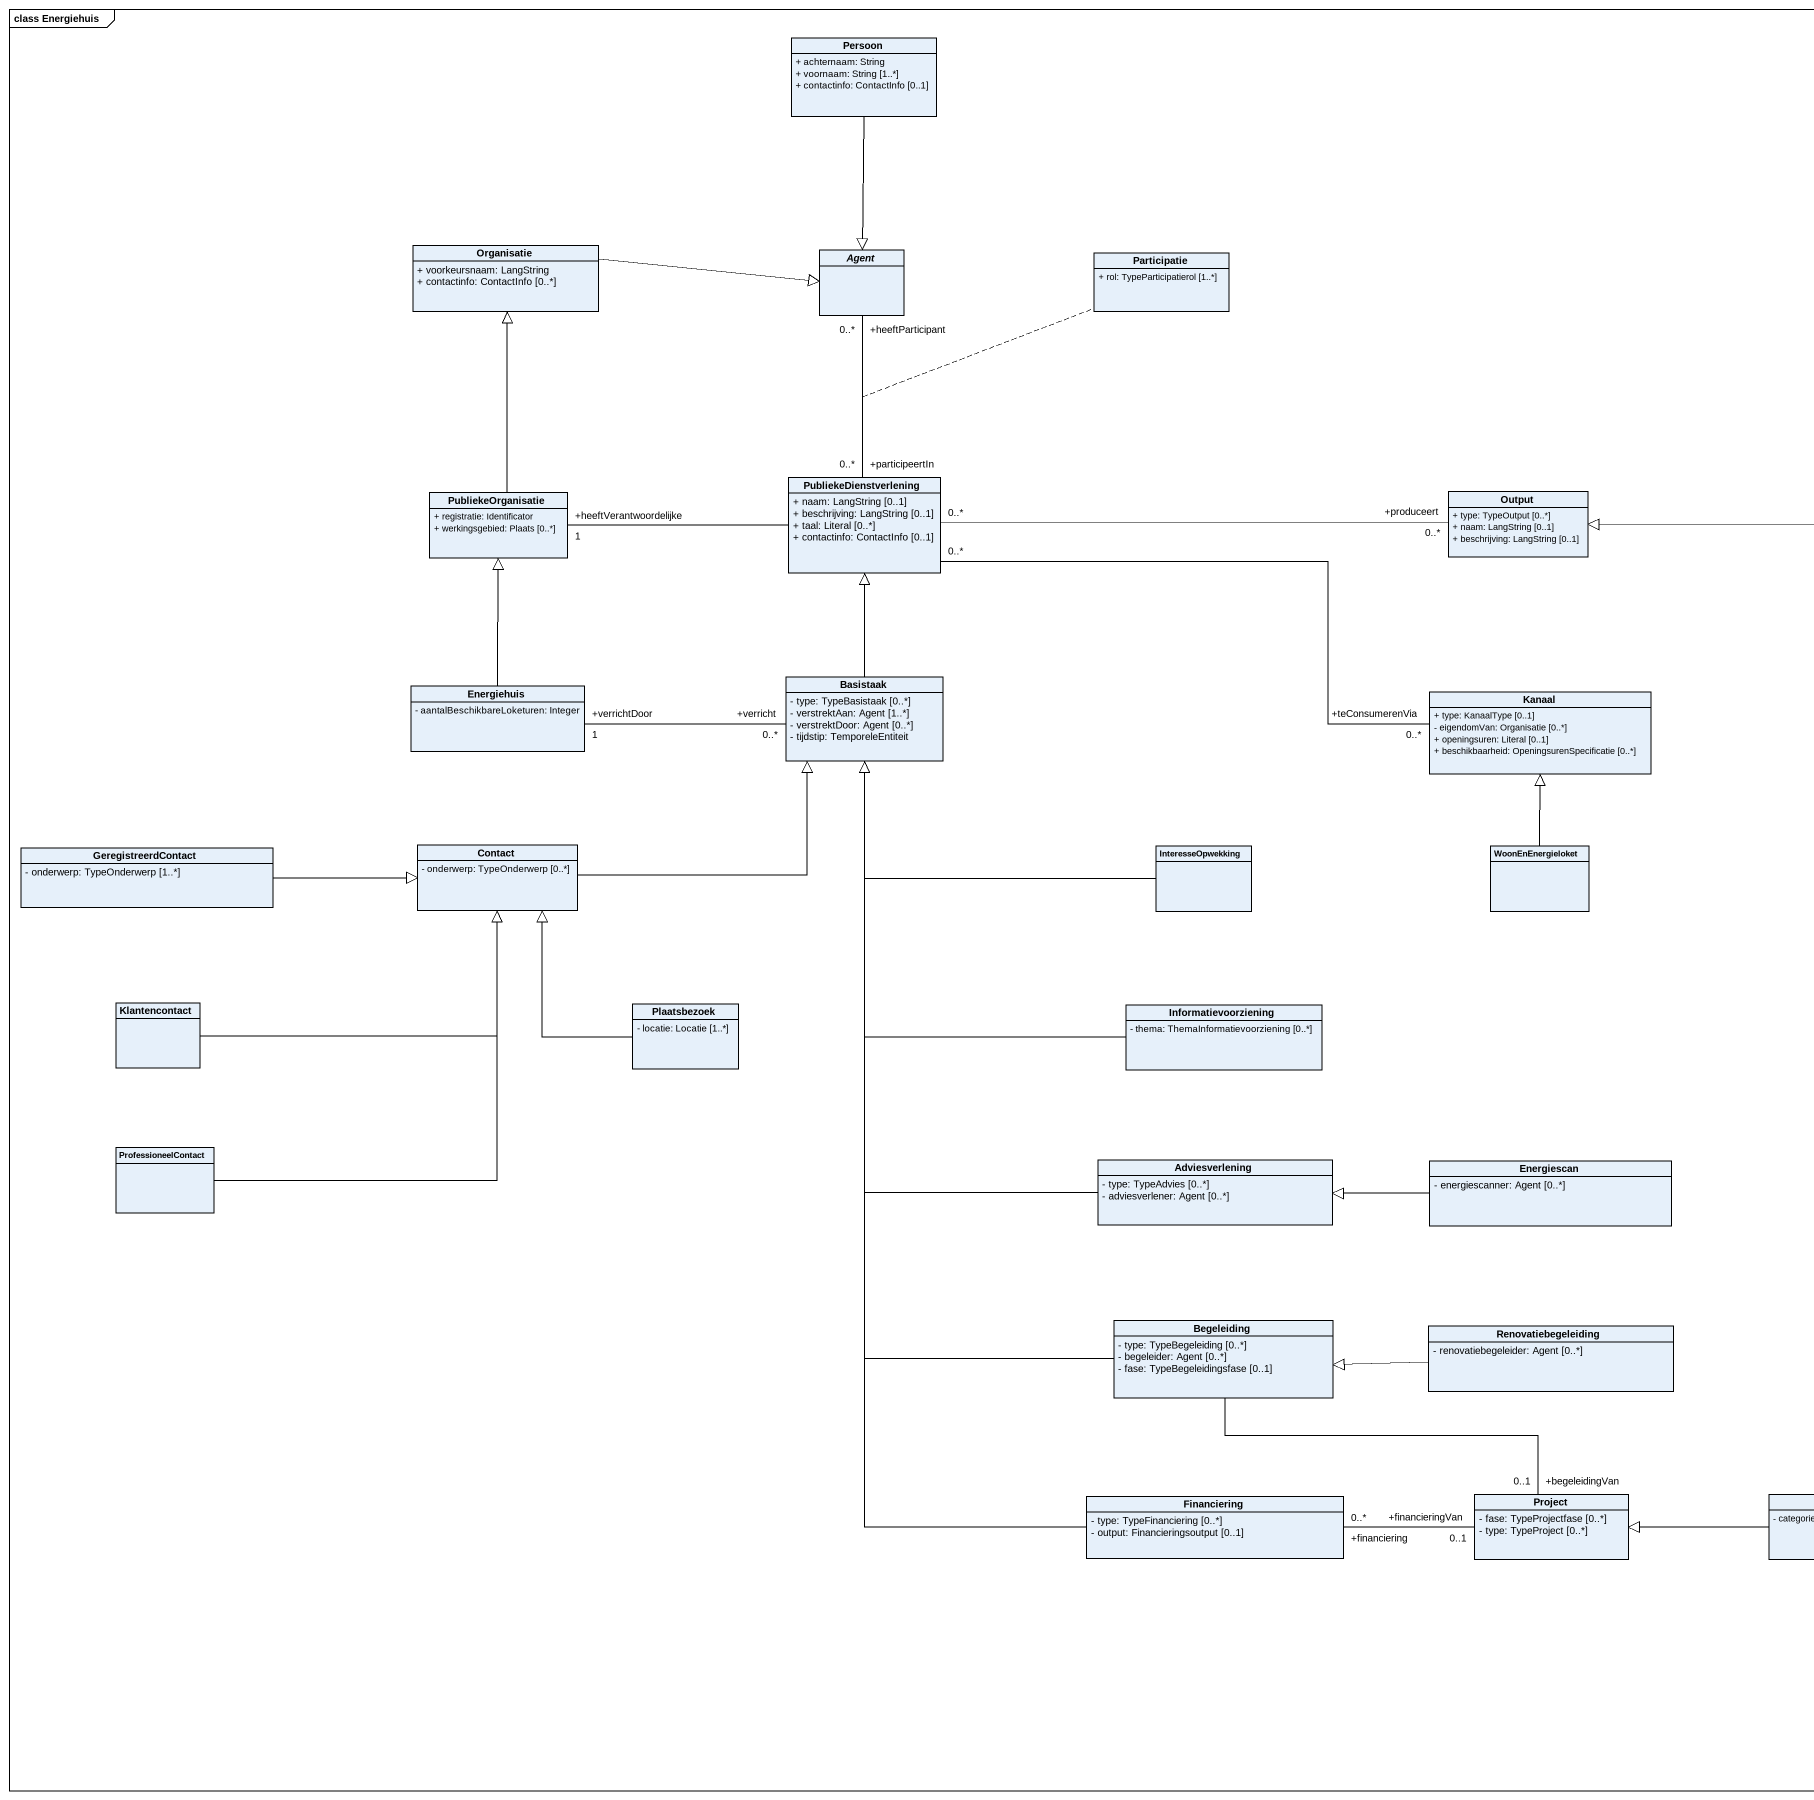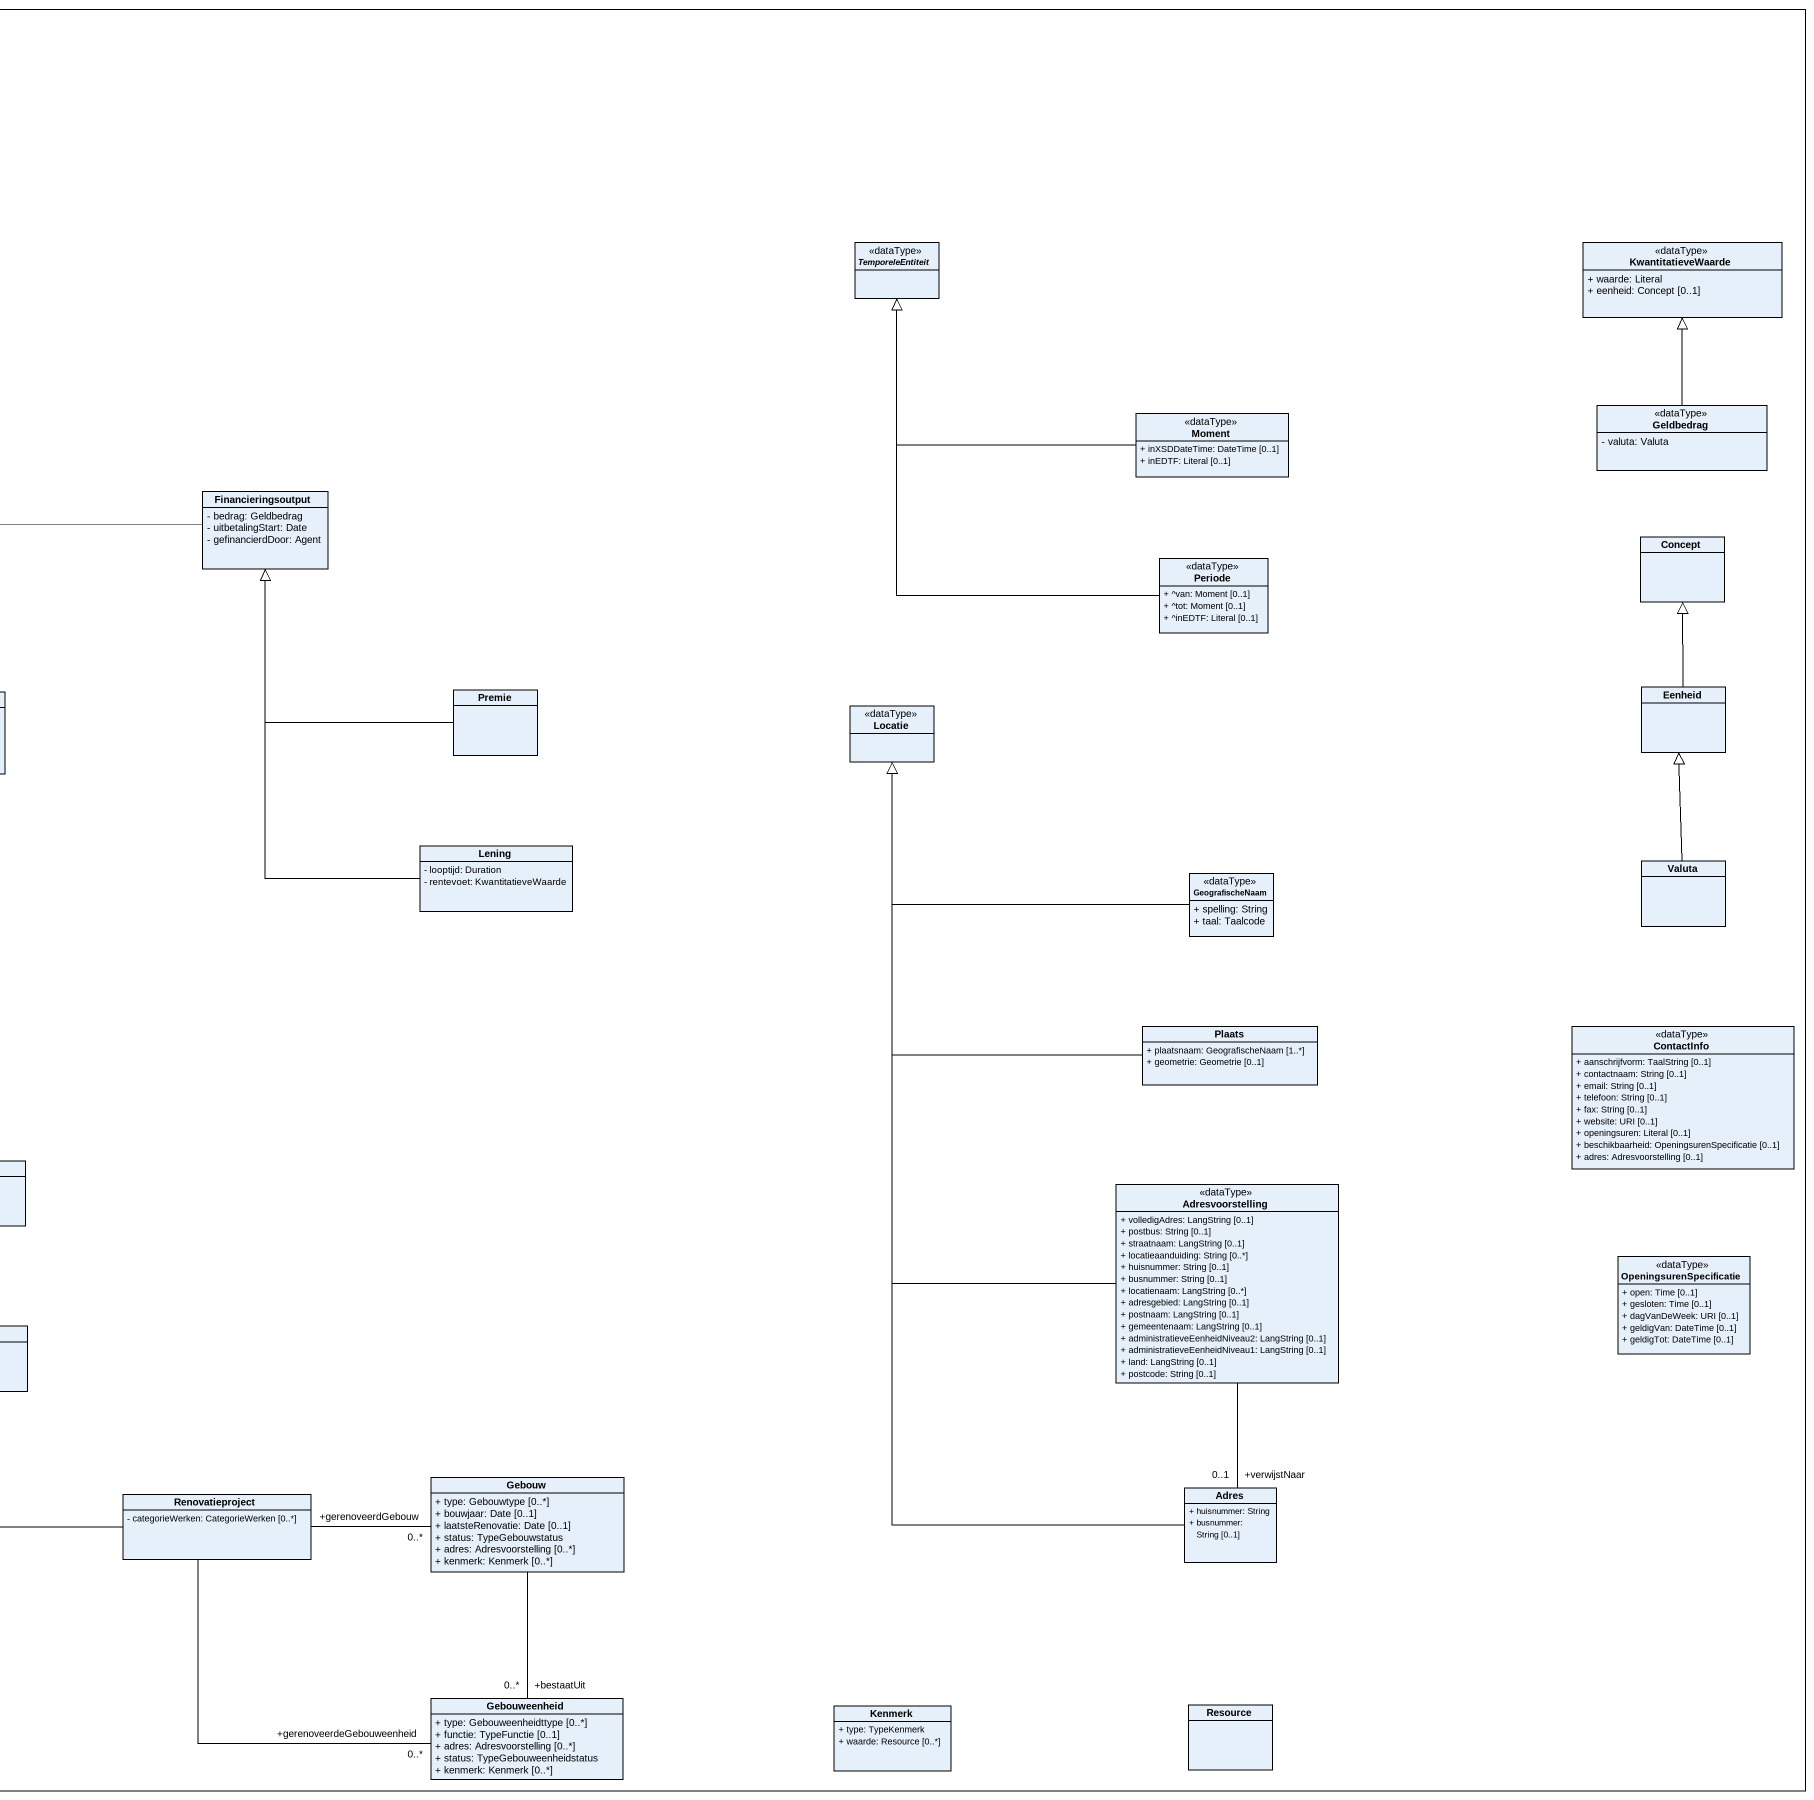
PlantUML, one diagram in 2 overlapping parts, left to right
@startuml
mainframe class Energiehuis
hide circle
hide empty members
skinparam classAttributeIconSize 0
class Persoon {
  + achternaam: String
  + voornaam: String [1..*]
  + contactinfo: ContactInfo [0..1]
}
class Organisatie {
  + voorkeursnaam: LangString
  + contactinfo: ContactInfo [0..*]
}
abstract class TemporeleEntiteit <<dataType>>
class KwantitatieveWaarde <<dataType>> {
  + waarde: Literal
  + eenheid: Concept [0..1]
}
abstract class "Agent" as Agent_
class Participatie {
  + rol: TypeParticipatierol [1..*]
}
class Moment <<dataType>> {
  + inXSDDateTime: DateTime [0..1]
  + inEDTF: Literal [0..1]
}
class Geldbedrag <<dataType>> {
  - valuta: Valuta
}
class PubliekeOrganisatie {
  + registratie: Identificator
  + werkingsgebied: Plaats [0..*]
}
class PubliekeDienstverlening {
  + naam: LangString [0..1]
  + beschrijving: LangString [0..1]
  + taal: Literal [0..*]
  + contactinfo: ContactInfo [0..1]
}
class Output {
  + type: TypeOutput [0..*]
  + naam: LangString [0..1]
  + beschrijving: LangString [0..1]
}
class Financieringsoutput {
  - bedrag: Geldbedrag
  - uitbetalingStart: Date
  - gefinancierdDoor: Agent
}
class Concept
class Periode <<dataType>> {
  + ^van: Moment [0..1]
  + ^tot: Moment [0..1]
  + ^inEDTF: Literal [0..1]
}
class Energiehuis {
  - aantalBeschikbareLoketuren: Integer
}
class Basistaak {
  - type: TypeBasistaak [0..*]
  - verstrektAan: Agent [1..*]
  - verstrektDoor: Agent [0..*]
  - tijdstip: TemporeleEntiteit
}
class Kanaal {
  + type: KanaalType [0..1]
  - eigendomVan: Organisatie [0..*]
  + openingsuren: Literal [0..1]
  + beschikbaarheid: OpeningsurenSpecificatie [0..*]
}
class Premie
class Locatie <<dataType>>
class Eenheid
class GeregistreerdContact {
  - onderwerp: TypeOnderwerp [1..*]
}
class Contact {
  - onderwerp: TypeOnderwerp [0..*]
}
class InteresseOpwekking
class WoonEnEnergieloket
class Lening {
  - looptijd: Duration
  - rentevoet: KwantitatieveWaarde
}
class GeografischeNaam <<dataType>> {
  + spelling: String
  + taal: Taalcode
}
class Valuta
class Klantencontact
class Plaatsbezoek {
  - locatie: Locatie [1..*]
}
class Informatievoorziening {
  - thema: ThemaInformatievoorziening [0..*]
}
class Plaats {
  + plaatsnaam: GeografischeNaam [1..*]
  + geometrie: Geometrie [0..1]
}
class ContactInfo <<dataType>> {
  + aanschrijfvorm: TaalString [0..1]
  + contactnaam: String [0..1]
  + email: String [0..1]
  + telefoon: String [0..1]
  + fax: String [0..1]
  + website: URI [0..1]
  + openingsuren: Literal [0..1]
  + beschikbaarheid: OpeningsurenSpecificatie [0..1]
  + adres: Adresvoorstelling [0..1]
}
class ProfessioneelContact
class Adviesverlening {
  - type: TypeAdvies [0..*]
  - adviesverlener: Agent [0..*]
}
class Energiescan {
  - energiescanner: Agent [0..*]
}
class Adresvoorstelling <<dataType>> {
  + volledigAdres: LangString [0..1]
  + postbus: String [0..1]
  + straatnaam: LangString [0..1]
  + locatieaanduiding: String [0..*]
  + huisnummer: String [0..1]
  + busnummer: String [0..1]
  + locatienaam: LangString [0..*]
  + adresgebied: LangString [0..1]
  + postnaam: LangString [0..1]
  + gemeentenaam: LangString [0..1]
  + administratieveEenheidNiveau2: LangString [0..1]
  + administratieveEenheidNiveau1: LangString [0..1]
  + land: LangString [0..1]
  + postcode: String [0..1]
}
class OpeningsurenSpecificatie <<dataType>> {
  + open: Time [0..1]
  + gesloten: Time [0..1]
  + dagVanDeWeek: URI [0..1]
  + geldigVan: DateTime [0..1]
  + geldigTot: DateTime [0..1]
}
class Begeleiding {
  - type: TypeBegeleiding [0..*]
  - begeleider: Agent [0..*]
  - fase: TypeBegeleidingsfase [0..1]
}
class Renovatiebegeleiding {
  - renovatiebegeleider: Agent [0..*]
}
class Financiering {
  - type: TypeFinanciering [0..*]
  - output: Financieringsoutput [0..1]
}
class Project {
  - fase: TypeProjectfase [0..*]
  - type: TypeProject [0..*]
}
class Renovatieproject {
  - categorieWerken: CategorieWerken [0..*]
}
class Gebouw {
  + type: Gebouwtype [0..*]
  + bouwjaar: Date [0..1]
  + laatsteRenovatie: Date [0..1]
  + status: TypeGebouwstatus
  + adres: Adresvoorstelling [0..*]
  + kenmerk: Kenmerk [0..*]
}
class Adres {
  + huisnummer: String
  + busnummer: String [0..1]
}
class Gebouweenheid {
  + type: Gebouweenheidttype [0..*]
  + functie: TypeFunctie [0..1]
  + adres: Adresvoorstelling [0..*]
  + status: TypeGebouweenheidstatus
  + kenmerk: Kenmerk [0..*]
}
class Kenmerk {
  + type: TypeKenmerk
  + waarde: Resource [0..*]
}
class Resource
Persoon --|> Agent_
Organisatie -right-|> Agent_
Moment -left-|> TemporeleEntiteit
Geldbedrag -up-|> KwantitatieveWaarde
PubliekeOrganisatie -up-|> Organisatie
PubliekeDienstverlening "+participeertIn\n0..*" -up- "+heeftParticipant\n0..*" Agent_
(PubliekeDienstverlening, Agent_) .. Participatie
PubliekeDienstverlening -left- "+heeftVerantwoordelijke\n1" PubliekeOrganisatie
PubliekeDienstverlening "0..*" -right- "+produceert\n0..*" Output
PubliekeDienstverlening "0..*" -right- "+teConsumerenVia\n0..*" Kanaal
Financieringsoutput -left-|> Output
Periode -up-|> TemporeleEntiteit
Energiehuis -up-|> PubliekeOrganisatie
Energiehuis "+verrichtDoor\n1" -right- "+verricht\n0..*" Basistaak
Basistaak -up-|> PubliekeDienstverlening
Premie -up-|> Financieringsoutput
Eenheid -up-|> Concept
GeregistreerdContact -right-|> Contact
Contact -right-|> Basistaak
InteresseOpwekking -left-|> Basistaak
WoonEnEnergieloket -up-|> Kanaal
Lening -up-|> Financieringsoutput
GeografischeNaam -left-|> Locatie
Valuta -up-|> Eenheid
Klantencontact -right-|> Contact
Plaatsbezoek -up-|> Contact
Informatievoorziening -up-|> Basistaak
Plaats -up-|> Locatie
ProfessioneelContact -up-|> Contact
Adviesverlening -up-|> Basistaak
Energiescan -left-|> Adviesverlening
Adresvoorstelling -up-|> Locatie
Adresvoorstelling -- "+verwijstNaar\n0..1" Adres
Begeleiding -up-|> Basistaak
Renovatiebegeleiding -left-|> Begeleiding
Financiering -up-|> Basistaak
Project "+begeleidingVan\n0..1" -left- Begeleiding
Project "+financieringVan\n0..1" -left- "+financiering\n0..*" Financiering
Renovatieproject -left-|> Project
Renovatieproject -right- "+gerenoveerdGebouw\n0..*" Gebouw
Renovatieproject -- "+gerenoveerdeGebouweenheid\n0..*" Gebouweenheid
Gebouw -- "+bestaatUit\n0..*" Gebouweenheid
Adres -up-|> Locatie
@enduml
